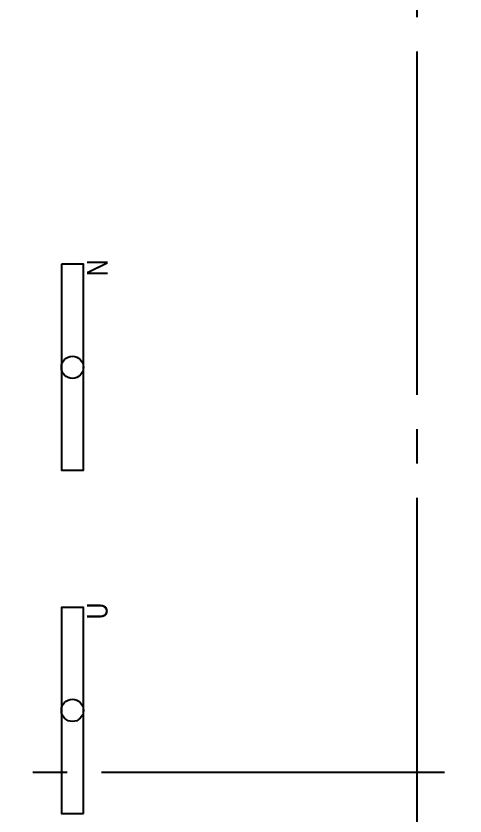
# Model space of a CAD drawing. Header units: millimetres. Extents: x -48783 to 40488, y 6477 to 32964.
# Drawn here: x 2408 to 2735, y 14518 to 15101 of the extents above; entities that cross this region are included whole.
import ezdxf
from ezdxf.enums import TextEntityAlignment as Align

# ---------------------------------------------------------------- set-up
doc = ezdxf.new("R2010")
doc.units = ezdxf.units.MM
doc.header["$LTSCALE"] = 100
doc.linetypes.add('X-N-FAB-L20$0$COL-CEN-LIN', pattern=[3.25, 2.5, -0.25, 0.25, -0.25])
for name, color, linetype in [('0-XREF', 7, 'Continuous'), ('188K-SM-06-F1-L20-ELEC-LIGHT-Y2257103$0$E-LIGHT(W)-N', 8, 'Continuous'), ('188K-SM-06-F1-L20-ELEC-LIGHT-Y2257103$0$E-LIGHT(W)-U XLPE', 8, 'Continuous'), ('X-N-FAB-L20$0$BLOCK', 8, 'Continuous'), ('X-N-FAB-L20$0$CCL', 8, 'X-N-FAB-L20$0$COL-CEN-LIN')]:
    doc.layers.add(name, color=color, linetype=linetype)
doc.styles.add('188K-SM-06-F1-L20-ELEC-LIGHT-Y2257103$0$Standard', font='arial.ttf')

# ---------------------------------------------------------------- blocks, each defined once
blk = doc.blocks.new('*U81')
at = {"ltscale": 600}
blk.add_lwpolyline([(-75, -8.1), (75, -8.1), (75, 8.1), (-75, 8.1)], close=True, dxfattribs=at)
blk.add_circle((0, 0), 8.1, dxfattribs=at)
at = {"style": '188K-SM-06-F1-L20-ELEC-LIGHT-Y2257103$0$Standard', "width": 0.8}
blk.add_text('U', height=15, rotation=360, dxfattribs=at).set_placement((78.5, -18.1), align=Align.MIDDLE_RIGHT)
blk = doc.blocks.new('*U80')
at = {"ltscale": 600}
blk.add_lwpolyline([(75, 8.1), (-75, 8.1), (-75, -8.1), (75, -8.1)], close=True, dxfattribs=at)
blk.add_circle((0, 0), 8.1, dxfattribs=at)
at = {"style": '188K-SM-06-F1-L20-ELEC-LIGHT-Y2257103$0$Standard', "width": 0.8}
blk.add_text('N', height=15, rotation=360, dxfattribs=at).set_placement((78.5, -18.1), align=Align.MIDDLE_RIGHT)
blk = doc.blocks.new('188K-SM-06-F1-L20-ELEC-LIGHT-Y2257103')
at = {"layer": '188K-SM-06-F1-L20-ELEC-LIGHT-Y2257103$0$E-LIGHT(W)-N', "rotation": 90}
blk.add_blockref('*U80', (2448.8, 14845), dxfattribs=at)
at = {"layer": '188K-SM-06-F1-L20-ELEC-LIGHT-Y2257103$0$E-LIGHT(W)-U XLPE', "rotation": 90}
blk.add_blockref('*U81', (2448.8, 14595), dxfattribs=at)
blk = doc.blocks.new('X-N-FAB-L20$0$A$C20c95bda')
at = {"layer": 'X-N-FAB-L20$0$CCL'}
for p, q in [((3720, 0), (3720, 9160)), ((240, 3950), (28330, 3950))]:
    blk.add_line(p, q, dxfattribs=at)
blk = doc.blocks.new('X-N-FAB-L20')
at = {"layer": 'X-N-FAB-L20$0$BLOCK'}
blk.add_blockref('X-N-FAB-L20$0$A$C20c95bda', (-1020, 10600), dxfattribs=at)

msp = doc.modelspace()

# ---------------------------------------------------------------- block references
at = {"layer": '0-XREF'}
for name in ['188K-SM-06-F1-L20-ELEC-LIGHT-Y2257103', 'X-N-FAB-L20']:
    msp.add_blockref(name, (0, 0), dxfattribs=at)

doc.saveas('drawing.dxf')
